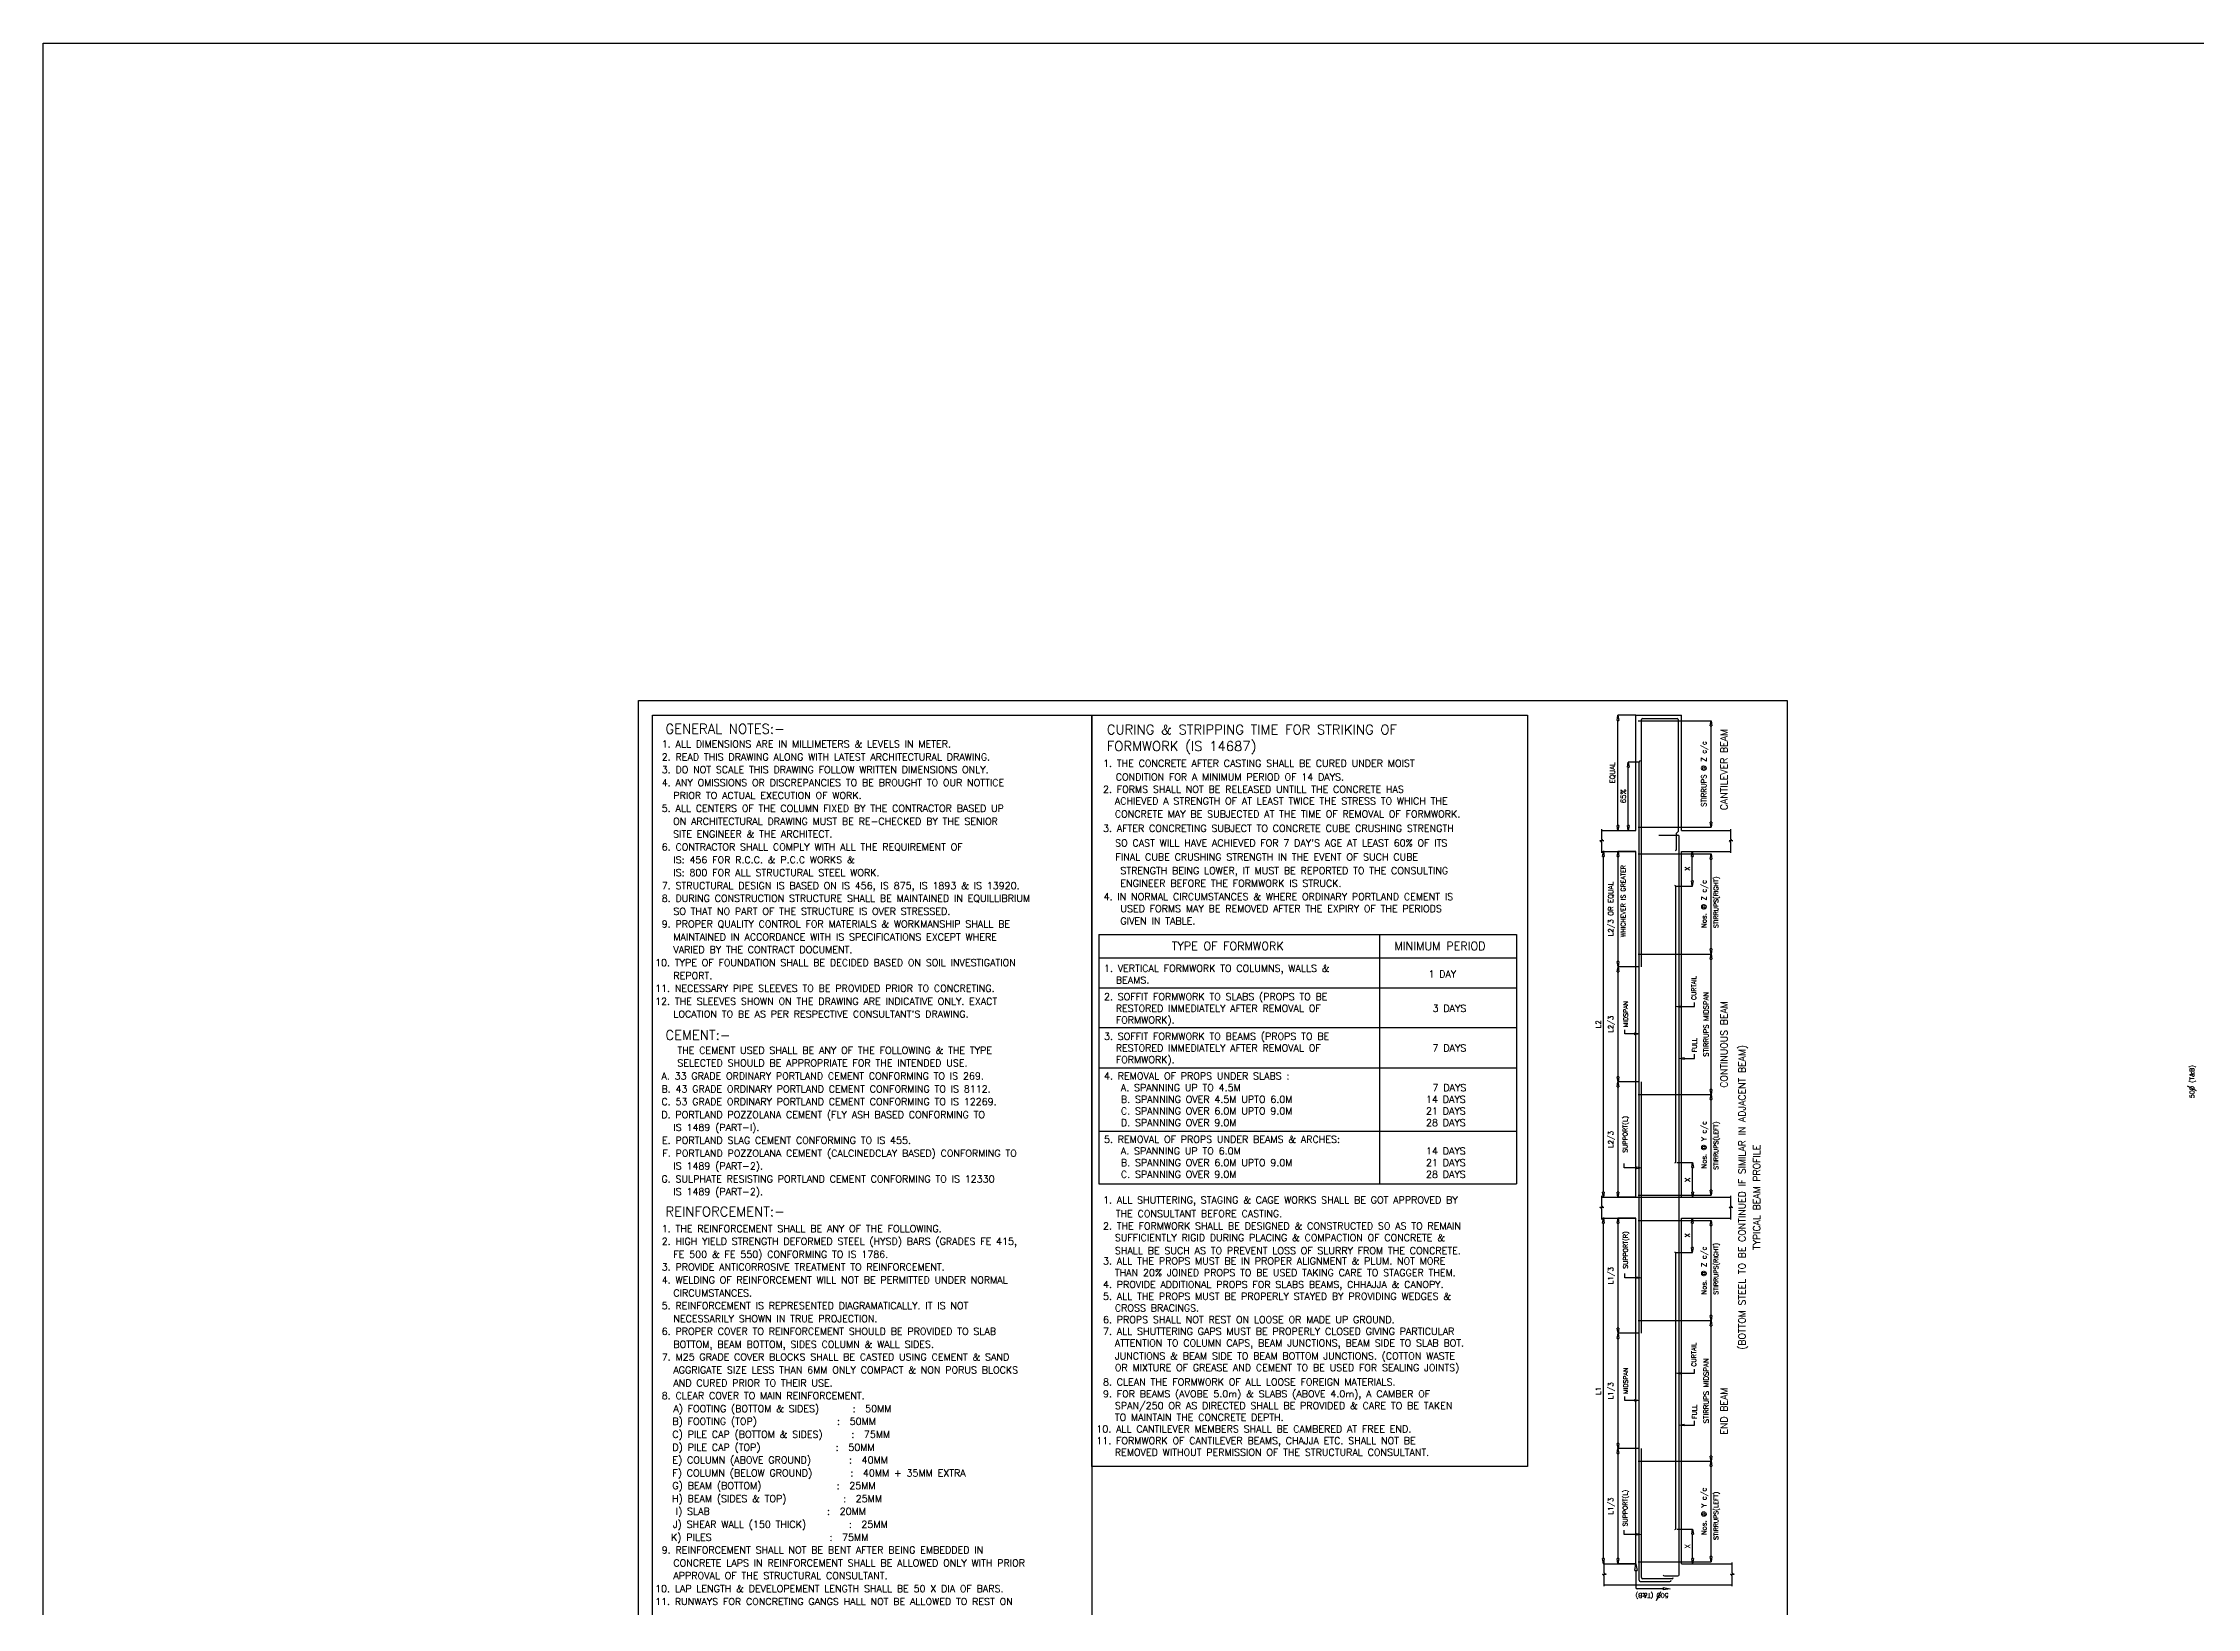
# Model space of a CAD drawing. Header units: millimetres. Extents: x 331487 to 517269, y 198509 to 399936.
# Drawn here: x 331487 to 373989, y 315978 to 346865 of the extents above; entities that cross this region are included whole.
import ezdxf
from ezdxf.enums import TextEntityAlignment as Align

# ---------------------------------------------------------------- set-up
doc = ezdxf.new("R2010")
doc.units = ezdxf.units.MM
doc.header["$MEASUREMENT"] = 0
for name, color, linetype in [('COLUMN', 6, 'Continuous'), ('STEEL', 6, 'Continuous'), ('TEXT', 7, 'Continuous')]:
    doc.layers.add(name, color=color, linetype=linetype)
doc.styles.add('RC', font='romanc.shx', dxfattribs={"height": 200})
doc.styles.add('ROMANS', font='romans.shx')
doc.styles.add('ROMANT', font='ROMANT.shx')

# ---------------------------------------------------------------- blocks, each defined once
blk = doc.blocks.new('_ClosedBlank')
at = {"color": 0, "linetype": 'ByBlock', "lineweight": -2}
for p, q in [((-1, 0.17), (0, 0)), ((-1, 0.17), (-1, -0.17)), ((0, 0), (-1, -0.17))]:
    blk.add_line(p, q, dxfattribs=at)

msp = doc.modelspace()

# ---------------------------------------------------------------- linework, layer by layer
at = {"color": 9}
for p, q in [((343238, 333888), (365902, 333888)), ((343238, 304676), (343238, 333888)), ((365902, 333888), (365902, 304676))]:
    msp.add_line(p, q, dxfattribs=at)
at = {"color": 8, "linetype": 'Continuous'}
for p, q in [((343510, 333596), (352183, 333596)), ((343510, 304990), (343510, 333596)), ((352183, 333596), (360777, 333596)), ((352183, 318770), (352183, 333596)), ((352183, 333596), (352183, 304990)), ((360777, 333596), (360777, 318770)), ((352320, 329269), (357862, 329269)), ((352320, 329269), (352320, 324350)), ((357862, 329269), (360561, 329269)), ((357862, 329269), (357862, 324350)), ((360561, 329269), (360561, 324350)), ((352320, 328807), (357862, 328807)), ((357862, 328807), (360561, 328807)), ((352320, 328216), (360561, 328216)), ((352320, 327433), (360561, 327433)), ((352320, 326637), (360561, 326637)), ((352320, 325391), (360561, 325391)), ((352320, 324350), (360561, 324350)), ((360777, 318770), (352183, 318770))]:
    msp.add_line(p, q, dxfattribs=at)
at = {"linetype": 'Continuous'}
for p, q in [((362918, 331323), (362918, 333597)), ((362918, 333597), (363818, 333597)), ((362960, 333487), (363753, 333487)), ((363818, 331323), (363818, 333597)), ((362243, 331323), (362918, 331323)), ((362960, 331386), (363753, 331386)), ((363818, 331323), (364792, 331323)), ((362243, 330909), (362918, 330909)), ((362918, 324087), (362918, 330909)), ((362960, 330860), (363753, 330860)), ((363818, 324087), (363818, 330909)), ((363818, 330909), (364792, 330909)), ((362960, 328884), (363753, 328884)), ((362960, 326112), (363754, 326112)), ((373796, 326280), (373973, 326190)), ((362243, 324087), (364792, 324087)), ((362960, 324126), (363754, 324126)), ((362243, 323673), (362918, 323673)), ((362918, 316851), (362918, 323673)), ((362960, 323624), (363753, 323624)), ((363818, 316851), (363818, 323673)), ((363818, 323673), (364792, 323673)), ((362960, 321648), (363753, 321648)), ((362960, 318876), (363754, 318876)), ((362293, 316851), (362918, 316851)), ((362960, 316890), (363754, 316890)), ((363818, 316851), (364821, 316851)), ((362293, 316437), (364821, 316437)), ((363322, 316126), (363412, 316303))]:
    msp.add_line(p, q, dxfattribs=at)
for p, q in [((362283, 331117), (362208, 331117)), ((362243, 331145), (362243, 331351)), ((364832, 331117), (364757, 331117)), ((364792, 331145), (364792, 331351)), ((362243, 330882), (362243, 331089)), ((364792, 330882), (364792, 331089)), ((362283, 323881), (362208, 323881)), ((362243, 323909), (362243, 324115)), ((364832, 323881), (364757, 323881)), ((364792, 323909), (364792, 324115)), ((362243, 323646), (362243, 323853)), ((364792, 323646), (364792, 323853)), ((362332, 316641), (362258, 316641)), ((362293, 316670), (362293, 316876)), ((364860, 316641), (364786, 316641)), ((364821, 316670), (364821, 316876)), ((362293, 316406), (362293, 316613)), ((364821, 316406), (364821, 316613))]:
    msp.add_line(p, q)
at = {"color": 0, "linetype": 'ByBlock', "lineweight": -2}
for p, q in [((362896, 316716), (362918, 316851)), ((362896, 316716), (362941, 316716)), ((362918, 316851), (362941, 316716)), ((363458, 316379), (363593, 316357)), ((363458, 316379), (363458, 316334)), ((363593, 316357), (363458, 316334))]:
    msp.add_line(p, q, dxfattribs=at)
for centre, radius, start, end in [((362204, 331075), 41.7, 18.9629, 83.6021), ((362285, 331161), 44.7, 200.7697, 267.0637), ((364753, 331075), 41.7, 18.9629, 83.6021), ((364834, 331161), 44.7, 200.7697, 267.0637), ((362204, 323839), 41.7, 18.9629, 83.6021), ((362285, 323925), 44.7, 200.7697, 267.0637), ((364753, 323839), 41.7, 18.9629, 83.6021), ((364834, 323925), 44.7, 200.7697, 267.0637), ((362253, 316599), 41.7, 18.9629, 83.6021), ((362335, 316686), 44.7, 200.7697, 267.0637), ((364781, 316599), 41.7, 18.9629, 83.6021), ((364863, 316686), 44.7, 200.7697, 267.0637)]:
    msp.add_arc(centre, radius, start, end)
at = {"layer": 'COLUMN'}
for p, q in [((331487, 346865), (517269, 346865)), ((331487, 198509), (331487, 346865))]:
    msp.add_line(p, q, dxfattribs=at)
at = {"layer": 'STEEL', "color": 4, "linetype": 'Continuous'}
for p, q in [((362917, 333597), (362564, 333597)), ((362565, 331423), (362565, 333497)), ((363754, 333487), (364403, 333487)), ((364402, 331486), (364402, 333387)), ((363754, 331386), (364403, 331386)), ((362292, 330909), (362275, 330909)), ((362276, 324187), (362276, 330809)), ((362917, 330909), (362565, 330909)), ((362566, 328735), (362566, 330809)), ((363757, 330860), (364404, 330860)), ((363819, 330909), (364032, 330909)), ((364031, 330327), (364031, 330809)), ((364403, 328984), (364403, 330760)), ((363701, 330227), (364032, 330227)), ((362979, 328635), (362565, 328635)), ((362980, 328635), (362565, 328635)), ((363756, 328884), (364404, 328884)), ((363757, 328884), (364404, 328884)), ((364403, 326212), (364403, 328784)), ((362566, 326461), (362566, 328535)), ((362979, 326361), (362564, 326361)), ((362978, 326361), (362565, 326361)), ((362565, 326261), (362565, 324187)), ((363755, 326112), (364404, 326112)), ((363756, 326112), (364404, 326112)), ((364403, 324226), (364403, 326012)), ((363727, 324769), (364037, 324769)), ((364036, 324187), (364036, 324669)), ((362292, 324087), (362275, 324087)), ((362917, 324087), (362564, 324087)), ((363755, 324126), (364404, 324126)), ((363846, 324087), (364037, 324087)), ((362292, 323673), (362275, 323673)), ((362276, 316951), (362276, 323573)), ((362917, 323673), (362565, 323673)), ((362566, 321499), (362566, 323573)), ((363757, 323624), (364404, 323624)), ((363819, 323673), (364032, 323673)), ((364031, 323091), (364031, 323573)), ((364403, 321748), (364403, 323524)), ((363701, 322991), (364032, 322991)), ((362979, 321399), (362565, 321399)), ((362980, 321399), (362565, 321399)), ((363756, 321648), (364404, 321648)), ((363757, 321648), (364404, 321648)), ((364403, 318976), (364403, 321548)), ((362566, 319225), (362566, 321299)), ((362979, 319125), (362564, 319125)), ((362978, 319125), (362565, 319125)), ((362565, 319025), (362565, 316951)), ((363755, 318876), (364404, 318876)), ((363756, 318876), (364404, 318876)), ((364403, 316990), (364403, 318776)), ((363727, 317533), (364037, 317533)), ((364036, 316951), (364036, 317433)), ((362292, 316851), (362275, 316851)), ((362917, 316851), (362564, 316851)), ((362918, 316716), (362918, 316379)), ((363755, 316890), (364404, 316890)), ((363846, 316851), (364037, 316851)), ((363458, 316357), (362941, 316357))]:
    msp.add_line(p, q, dxfattribs=at)
at = {"layer": 'STEEL', "linetype": 'Continuous'}
for p, q in [((363026, 328633), (363026, 333512)), ((363049, 333534), (363733, 333534)), ((363755, 333512), (363755, 331306)), ((362981, 328635), (362981, 332673)), ((363370, 331230), (363747, 331230)), ((363720, 331271), (363755, 331306)), ((363720, 330952), (363720, 331271)), ((363770, 323822), (363770, 331207)), ((363707, 324785), (363707, 330212)), ((362981, 316523), (362981, 328635)), ((363026, 321399), (363026, 326361)), ((363770, 316633), (363770, 323971)), ((363707, 317549), (363707, 322976)), ((363026, 316578), (363026, 319125)), ((363004, 316500), (363589, 316500)), ((363049, 316556), (363634, 316556)), ((363481, 316611), (363747, 316611))]:
    msp.add_line(p, q, dxfattribs=at)
at = {"layer": 'STEEL', "color": 4, "linetype": 'Continuous'}
for points in [[(363806, 327846), (364075, 327846), (364075, 327928)], [(362891, 327309), (362697, 327309), (362697, 327390)], [(363869, 326823), (364072, 326823), (364072, 326905)], [(362928, 324665), (362690, 324665), (362690, 324747)], [(362926, 322496), (362697, 322496), (362697, 322578)], [(363806, 320610), (364075, 320610), (364075, 320692)], [(362891, 320073), (362697, 320073), (362697, 320154)], [(363869, 319587), (364072, 319587), (364072, 319669)], [(362927, 317429), (362690, 317429), (362690, 317511)]]:
    msp.add_lwpolyline(points, dxfattribs=at)
at = {"layer": 'STEEL', "linetype": 'Continuous'}
for centre, start, end in [((363049, 333512), 90, 180), ((363733, 333512), 0, 90), ((363004, 332673), 90, 180), ((363747, 331207), 0, 90), ((363698, 330952), 270, 0), ((363684, 330212), 0, 90), ((363684, 324785), 270, 0), ((363684, 322976), 0, 90), ((363684, 317549), 270, 0), ((363004, 316523), 180, 270), ((363049, 316578), 180, 270), ((363481, 316633), 180, 270), ((363589, 316523), 270, 0), ((363634, 316578), 270, 0), ((363747, 316633), 270, 0)]:
    msp.add_arc(centre, 22.5, start, end, dxfattribs=at)
at = {"layer": 'STEEL', "color": 4, "linetype": 'Continuous'}
msp.add_arc((362941, 316379), 22.5, 180, 270, dxfattribs=at)
at = {"layer": 'TEXT', "color": 4, "linetype": 'Continuous'}
for p, q in [((362980, 332673), (362767, 332673)), ((362768, 331423), (362768, 332573)), ((362695, 331323), (362769, 331323))]:
    msp.add_line(p, q, dxfattribs=at)

# ---------------------------------------------------------------- block references
at = {"layer": 'STEEL', "color": 4, "linetype": 'Continuous', "xscale": 100, "yscale": 100, "zscale": 100}
for p, rotation in [((362565, 333597), 90), ((364402, 333487), 90), ((362565, 331323), 270), ((364402, 331386), 270), ((362276, 330909), 90), ((362566, 330909), 90), ((364031, 330909), 90), ((364403, 330860), 90), ((364031, 330227), 270), ((364403, 328884), 270), ((362566, 328635), 270), ((362566, 328635), 90), ((364403, 328884), 90), ((363706, 327846), 180), ((363769, 326823), 180), ((362566, 326361), 270), ((362565, 326361), 90), ((364403, 326112), 270), ((364403, 326112), 90), ((364036, 324769), 90), ((362276, 324087), 270), ((362565, 324087), 270), ((364036, 324087), 270), ((364403, 324126), 270), ((362276, 323673), 90), ((362566, 323673), 90), ((364031, 323673), 90), ((364403, 323624), 90), ((364031, 322991), 270), ((364403, 321648), 270), ((362566, 321399), 270), ((362566, 321399), 90), ((364403, 321648), 90), ((363706, 320610), 180), ((362566, 319125), 270), ((363769, 319587), 180), ((362565, 319125), 90), ((364403, 318876), 270), ((364403, 318876), 90), ((364036, 317533), 90), ((362276, 316851), 270), ((362565, 316851), 270), ((364036, 316851), 270), ((364403, 316890), 270)]:
    msp.add_blockref('_ClosedBlank', p, dxfattribs=dict(at, rotation=rotation))
for p in [(362991, 327309), (363028, 324665), (363026, 322496), (362991, 320073), (363027, 317429)]:
    msp.add_blockref('_ClosedBlank', p, dxfattribs=at)
at = {"layer": 'TEXT', "color": 4, "linetype": 'Continuous', "xscale": 100, "yscale": 100, "zscale": 100}
for p, rotation in [((362768, 332673), 90), ((362768, 331323), 270)]:
    msp.add_blockref('_ClosedBlank', p, dxfattribs=dict(at, rotation=rotation))

# ---------------------------------------------------------------- texts
at = {"color": 1, "linetype": 'Continuous', "style": 'ROMANS'}
for s, height, p in [('2. READ THIS DRAWING ALONG WITH LATEST ARCHITECTURAL DRAWING.', 137.56, (343696, 332706)), ('1. ALL DIMENSIONS ARE IN MILLIMETERS & LEVELS IN METER.', 137.56, (343696, 332960)), ('3. DO NOT SCALE THIS DRAWING FOLLOW WRITTEN DIMENSIONS ONLY.', 137.56, (343696, 332452)), ('1. THE CONCRETE AFTER CASTING SHALL BE CURED UNDER MOIST ', 137.56, (352404, 332578)), ('  CONDITION FOR A MINIMUM PERIOD OF 14 DAYS.', 137.56, (352466, 332312)), ('4. ANY OMISSIONS OR DISCREPANCIES TO BE BROUGHT TO OUR NOTTICE', 137.56, (343696, 332198)), ('   PRIOR TO ACTUAL EXECUTION OF WORK.', 137.56, (343617, 331945)), ('2. FORMS SHALL NOT BE RELEASED UNTILL THE CONCRETE HAS', 137.56, (352403, 332065)), ('   ACHIEVED A STRENGTH OF AT LEAST TWICE THE STRESS TO WHICH THE', 137.56, (352329, 331834)), ('5. ALL CENTERS OF THE COLUMN FIXED BY THE CONTRACTOR BASED UP', 137.56, (343696, 331691)), ('   ON ARCHITECTURAL DRAWING MUST BE RE-CHECKED BY THE SENIOR', 137.56, (343612, 331437)), ('   CONCRETE MAY BE SUBJECTED AT THE TIME OF REMOVAL OF FORMWORK.', 137.56, (352329, 331577)), ('   SITE ENGINEER & THE ARCHITECT.', 137.56, (343612, 331183)), ('3. AFTER CONCRETING SUBJECT TO CONCRETE CUBE CRUSHING STRENGTH', 137.56, (352403, 331299)), ("   SO CAST WILL HAVE ACHIEVED FOR 7 DAY'S AGE AT LEAST 60%%% OF ITS", 137.56, (352335, 331005)), ('6. CONTRACTOR SHALL COMPLY WITH ALL THE REQUIREMENT OF', 137.56, (343696, 330929)), ('   IS: 456 FOR R.C.C. & P.C.C WORKS &', 137.56, (343617, 330675)), ('   FINAL CUBE CRUSHING STRENGTH IN THE EVENT OF SUCH CUBE ', 137.56, (352341, 330731)), ('7. STRUCTURAL DESIGN IS BASED ON IS 456, IS 875, IS 1893 & IS 13920.', 137.56, (343696, 330168)), ('   IS: 800 FOR ALL STRUCTURAL STEEL WORK.', 137.56, (343617, 330422)), ('STRENGTH BEING LOWER, IT MUST BE REPORTED TO THE CONSULTING', 137.56, (352746, 330462)), ('ENGINEER BEFORE THE FORMWORK IS STRUCK.', 137.56, (352746, 330213)), ('8. DURING CONSTRUCTION STRUCTURE SHALL BE MAINTAINED IN EQUILLIBRIUM', 137.56, (343696, 329914)), ('4. IN NORMAL CIRCUMSTANCES & WHERE ORDINARY PORTLAND CEMENT IS', 137.56, (352415, 329950)), ('USED FORMS MAY BE REMOVED AFTER THE EXPIRY OF THE PERIODS ', 137.56, (352746, 329713)), ('9. PROPER QUALITY CONTROL FOR MATERIALS & WORKMANSHIP SHALL BE', 137.56, (343696, 329406)), ('   SO THAT NO PART OF THE STRUCTURE IS OVER STRESSED.', 137.56, (343617, 329660)), ('GIVEN IN TABLE.', 137.56, (352746, 329466)), ('   VARIED BY THE CONTRACT DOCUMENT.', 137.56, (343617, 328899)), ('   MAINTAINED IN ACCORDANCE WITH IS SPECIFICATIONS EXCEPT WHERE', 137.56, (343617, 329152)), ('10. TYPE OF FOUNDATION SHALL BE DECIDED BASED ON SOIL INVESTIGATION', 137.56, (343565, 328645)), ('1. VERTICAL FORMWORK TO COLUMNS, WALLS & ', 137.56, (352422, 328531)), ('1 DAY', 137.6, (358824, 328420)), ('11. NECESSARY PIPE SLEEVES TO BE PROVIDED PRIOR TO CONCRETING.', 137.56, (343565, 328137)), ('   REPORT.', 137.6, (343617, 328391)), ('2. SOFFIT FORMWORK TO SLABS (PROPS TO BE  ', 137.56, (352422, 327977)), ('   BEAMS. ', 137.6, (352348, 328300)), ('12. THE SLEEVES SHOWN ON THE DRAWING ARE INDICATIVE ONLY. EXACT', 137.56, (343565, 327883)), ("   LOCATION TO BE AS PER RESPECTIVE CONSULTANT'S DRAWING.", 137.56, (343617, 327629)), ('   RESTORED IMMEDIATELY AFTER REMOVAL OF ', 137.56, (352348, 327746)), ('3 DAYS', 137.6, (358906, 327746)), ('3. SOFFIT FORMWORK TO BEAMS (PROPS TO BE  ', 137.56, (352422, 327192)), ('   FORMWORK).', 137.56, (352348, 327515)), ('THE CEMENT USED SHALL BE ANY OF THE FOLLOWING & THE TYPE ', 137.56, (344004, 326915)), ('   RESTORED IMMEDIATELY AFTER REMOVAL OF ', 137.56, (352348, 326961)), ('   FORMWORK).', 137.56, (352348, 326731)), ('7 DAYS', 137.6, (358906, 326961)), ('A. 33 GRADE ORDINARY PORTLAND CEMENT CONFORMING TO IS 269.', 137.56, (343690, 326408)), ('SELECTED SHOULD BE APPROPRIATE FOR THE INTENDED USE. ', 137.56, (344004, 326662)), ('4. REMOVAL OF PROPS UNDER SLABS :  ', 137.56, (352422, 326408)), ('C. 53 GRADE ORDINARY PORTLAND CEMENT CONFORMING TO IS 12269.', 137.56, (343690, 325900)), ('B. 43 GRADE ORDINARY PORTLAND CEMENT CONFORMING TO IS 8112.', 137.56, (343690, 326154)), ('A. SPANNING UP TO 4.5M  ', 137.56, (352756, 326177)), ('B. SPANNING OVER 4.5M UPTO 6.0M  ', 137.56, (352756, 325946)), ('14 DAYS', 137.6, (358776, 325946)), ('7 DAYS', 137.6, (358906, 326177)), ('D. PORTLAND POZZOLANA CEMENT (FLY ASH BASED CONFORMING TO ', 137.56, (343689, 325646)), ('C. SPANNING OVER 6.0M UPTO 9.0M ', 137.56, (352756, 325715)), ('D. SPANNING OVER 9.0M  ', 137.56, (352756, 325485)), ('21 DAYS', 137.6, (358776, 325715)), ('28 DAYS', 137.6, (358776, 325485)), ('E. PORTLAND SLAG CEMENT CONFORMING TO IS 455. ', 137.56, (343702, 325139)), ('   IS 1489 (PART-I).', 137.56, (343617, 325392)), ('5. REMOVAL OF PROPS UNDER BEAMS & ARCHES:  ', 137.56, (352422, 325161)), ('F. PORTLAND POZZOLANA CEMENT (CALCINEDCLAY BASED) CONFORMING TO ', 137.56, (343709, 324885)), ('   IS 1489 (PART-2).', 137.56, (343617, 324631)), ('A. SPANNING UP TO 6.0M  ', 137.56, (352756, 324931)), ('B. SPANNING OVER 6.0M UPTO 9.0M', 137.56, (352756, 324700)), ('21 DAYS', 137.6, (358776, 324700)), ('14 DAYS', 137.6, (358776, 324931)), ('G. SULPHATE RESISTING PORTLAND CEMENT CONFORMING TO IS 12330 ', 137.56, (343690, 324377)), ('C. SPANNING OVER 9.0M  ', 137.56, (352756, 324469)), ('28 DAYS', 137.6, (358776, 324469)), ('   IS 1489 (PART-2).', 137.56, (343617, 324123)), ('1. ALL SHUTTERING, STAGING & CAGE WORKS SHALL BE GOT APPROVED BY ', 137.56, (352404, 323960)), ('1. THE REINFORCEMENT SHALL BE ANY OF THE FOLLOWING. ', 137.56, (343696, 323397)), ('2. THE FORMWORK SHALL BE DESIGNED & CONSTRUCTED SO AS TO REMAIN', 137.56, (352403, 323447)), ('  THE CONSULTANT BEFORE CASTING.', 137.56, (352466, 323693)), ('2. HIGH YIELD STRENGTH DEFORMED STEEL (HYSD) BARS (GRADES FE 415, ', 137.56, (343696, 323143)), ('   FE 500 & FE 550) CONFORMING TO IS 1786. ', 137.56, (343617, 322890)), ('   SUFFICIENTLY RIGID DURING PLACING & COMPACTION OF CONCRETE &', 137.56, (352329, 323216)), ('   SHALL BE SUCH AS TO PREVENT LOSS OF SLURRY FROM THE CONCRETE.', 137.56, (352329, 322959)), ('3. PROVIDE ANTICORROSIVE TREATMENT TO REINFORCEMENT.', 137.56, (343696, 322636)), ('3. ALL THE PROPS MUST BE IN PROPER ALIGNMENT & PLUM. NOT MORE', 137.56, (352403, 322754)), ('   THAN 20%%% JOINED PROPS TO BE USED TAKING CARE TO STAGGER THEM.', 137.56, (352329, 322524)), ('4. WELDING OF REINFORCEMENT WILL NOT BE PERMITTED UNDER NORMAL', 137.56, (343696, 322382)), ('   CIRCUMSTANCES.', 137.56, (343617, 322128)), ('4. PROVIDE ADDITIONAL PROPS FOR SLABS BEAMS, CHHAJJA & CANOPY.', 137.56, (352403, 322293)), ('5. ALL THE PROPS MUST BE PROPERLY STAYED BY PROVIDING WEDGES &', 137.56, (352403, 322062)), ('5. REINFORCEMENT IS REPRESENTED DIAGRAMATICALLY. IT IS NOT ', 137.56, (343696, 321874)), ('   NECESSARILY SHOWN IN TRUE PROJECTION.', 137.56, (343617, 321620)), ('   CROSS BRACINGS.', 137.56, (352329, 321831)), ('6. PROPER COVER TO REINFORCEMENT SHOULD BE PROVIDED TO SLAB ', 137.56, (343696, 321367)), ('7. ALL SHUTTERING GAPS MUST BE PROPERLY CLOSED GIVING PARTICULAR', 137.56, (352403, 321370)), ('6. PROPS SHALL NOT REST ON LOOSE OR MADE UP GROUND.', 137.56, (352403, 321601)), ('7. M25 GRADE COVER BLOCKS SHALL BE CASTED USING CEMENT & SAND ', 137.56, (343696, 320859)), ('   BOTTOM, BEAM BOTTOM, SIDES COLUMN & WALL SIDES.', 137.56, (343617, 321113)), ('   ATTENTION TO COLUMN CAPS, BEAM JUNCTIONS, BEAM SIDE TO SLAB BOT.', 137.56, (352329, 321139)), ('   JUNCTIONS & BEAM SIDE TO BEAM BOTTOM JUNCTIONS. (COTTON WASTE', 137.56, (352329, 320880)), ('   AGGRIGATE SIZE LESS THAN 6MM ONLY COMPACT & NON PORUS BLOCKS', 137.56, (343617, 320605)), ('   AND CURED PRIOR TO THEIR USE.', 137.56, (343617, 320351)), ('8. CLEAN THE FORMWORK OF ALL LOOSE FOREIGN MATERIALS.', 137.56, (352403, 320366)), ('   OR MIXTURE OF GREASE AND CEMENT TO BE USED FOR SEALING JOINTS) ', 137.56, (352329, 320649)), ('8. CLEAR COVER TO MAIN REINFORCEMENT.', 137.56, (343696, 320097)), ('9. FOR BEAMS (AVOBE 5.0m) & SLABS (ABOVE 4.0m), A CAMBER OF ', 137.56, (352403, 320135)), ('   SPAN/250 OR AS DIRECTED SHALL BE PROVIDED & CARE TO BE TAKEN', 137.56, (352329, 319904)), ('   B) FOOTING (TOP)              :  50MM', 137.56, (343598, 319590)), ('   A) FOOTING (BOTTOM & SIDES)    :  50MM', 137.56, (343617, 319844)), ('   TO MAINTAIN THE CONCRETE DEPTH. ', 137.56, (352329, 319673)), ('   C) PILE CAP (BOTTOM & SIDES)   :  75MM', 137.56, (343598, 319336)), ('   D) PILE CAP (TOP)             :  50MM', 137.56, (343598, 319082)), ('10. ALL CANTILEVER MEMBERS SHALL BE CAMBERED AT FREE END.', 137.56, (352271, 319443)), ('11. FORMWORK OF CANTILEVER BEAMS, CHAJJA ETC. SHALL NOT BE ', 137.56, (352271, 319212)), ('   E) COLUMN (ABOVE GROUND)     :  40MM', 137.56, (343598, 318828)), ('   REMOVED WITHOUT PERMISSION OF THE STRUCTURAL CONSULTANT. ', 137.56, (352329, 318981)), ('   G) BEAM (BOTTOM)             :  25MM', 137.56, (343598, 318321)), ('   F) COLUMN (BELOW GROUND)     :  40MM + 35MM EXTRA', 137.56, (343598, 318574)), ('   H) BEAM (SIDES & TOP)         :  25MM', 137.56, (343591, 318067)), ('   I) SLAB                      :  20MM', 137.56, (343664, 317813)), ('   J) SHEAR WALL (150 THICK)      :  25MM', 137.56, (343607, 317559)), ('9. REINFORCEMENT SHALL NOT BE BENT AFTER BEING EMBEDDED IN ', 137.56, (343696, 317051)), ('   K) PILES                      :  75MM', 137.56, (343571, 317305)), ('   APPROVAL OF THE STRUCTURAL CONSULTANT. ', 137.56, (343617, 316544)), ('   CONCRETE LAPS IN REINFORCEMENT SHALL BE ALLOWED ONLY WITH PRIOR ', 137.56, (343617, 316798)), ('10. LAP LENGTH & DEVELOPEMENT LENGTH SHALL BE 50 X DIA OF BARS.', 137.56, (343565, 316290)), ('11. RUNWAYS FOR CONCRETING GANGS HALL NOT BE ALLOWED TO REST ON ', 137.56, (343565, 316036))]:
    msp.add_text(s, height=height, dxfattribs=at).set_placement(p)
at = {"style": 'ROMANS'}
for s, rotation, p in [('WHICHEVER IS GREATER', 90, (362667, 329927)), ('STIRRUPS(RIGHT)', 90, (364505, 329906)), ('CURTAIL', 90, (364063, 328214)), ('MIDSPAN', 90, (362716, 327696)), ('FULL', 90, (364073, 327087)), ('50O (T&B)', 90, (373899, 326365)), ('SUPPORT(L)', 90, (362713, 325325)), ('STIRRUPS(LEFT)', 90, (364505, 325102)), ('SUPPORT(R)', 90, (362720, 323042)), ('STIRRUPS(RIGHT)', 90, (364505, 322671)), ('CURTAIL', 90, (364063, 320978)), ('MIDSPAN', 90, (362716, 320460)), ('FULL', 90, (364073, 319851)), ('SUPPORT(L)', 90, (362713, 317949)), ('STIRRUPS(LEFT)', 90, (364505, 317796)), ('50O (T&B)', 180, (363237, 316228))]:
    msp.add_text(s, height=90, rotation=rotation, dxfattribs=at).set_placement(p, align=Align.MIDDLE)
at = {"color": 3, "linetype": 'Continuous', "style": 'RC'}
for s, p in [('TYPE OF FORMWORK ', (353761, 328962)), ('MINIMUM PERIOD', (358152, 328962))]:
    msp.add_text(s, height=161.53, dxfattribs=at).set_placement(p)
at = {"layer": 'STEEL', "color": 3, "style": 'ROMANT'}
for s, height, p in [('GENERAL NOTES:-', 190.87, (343768, 333234)), ('CURING & STRIPPING TIME FOR STRIKING OF ', 190.87, (352477, 333220)), ('FORMWORK (IS 14687)', 190.87, (352477, 332892)), ('CEMENT:-', 190.9, (343768, 327190)), ('REINFORCEMENT:-', 190.87, (343768, 323707))]:
    msp.add_text(s, height=height, dxfattribs=at).set_placement(p)
at = {"layer": 'STEEL', "color": 1, "linetype": 'Continuous', "char_height": 100, "attachment_point": 5, "rotation": 90, "style": 'ROMANS'}
for s, insert in [('\\A1;STIRRUPS @ Z c/c', (364276, 332437)), ('\\A1;EQUAL', (362460, 332460)), ('\\A1;L2/3 OR EQUAL', (362439, 329772)), ('\\A1;X', (363931, 330568)), ('\\A1;Nos. @ Z c/c', (364277, 329872)), ('\\A1;STIRRUPS MIDSPAN', (364303, 327498)), ('\\A1;L2', (362176, 327498)), ('\\A1;L2/3', (362439, 327498)), ('\\A1;Nos. @ Y c/c', (364277, 325119)), ('\\A1;L2/3', (362439, 325224)), ('\\A1;X', (363936, 324428)), ('\\A1;X', (363931, 323332)), ('\\A1;Nos. @ Z c/c', (364277, 322636)), ('\\A1;L1/3', (362439, 322536)), ('\\A1;STIRRUPS MIDSPAN', (364303, 320262)), ('\\A1;L1', (362176, 320262)), ('\\A1;L1/3', (362439, 320262)), ('\\A1;Nos. @ Y c/c', (364277, 317883)), ('\\A1;L1/3', (362439, 317988)), ('\\A1;X', (363936, 317192))]:
    msp.add_mtext(s, dxfattribs=dict(at, insert=insert))
at = {"layer": 'TEXT', "color": 3, "style": 'ROMANT'}
for s, p in [('CANTILEVER BEAM', (364658, 332525)), ('CONTINUOUS BEAM', (364658, 327099)), ('(BOTTOM STEEL TO BE CONTINUED IF SIMILAR IN ADJACENT BEAM)', (365021, 324082)), ('TYPICAL BEAM PROFILE', (365303, 324082)), ('END BEAM', (364658, 319863))]:
    msp.add_text(s, height=135, rotation=90, dxfattribs=at).set_placement(p, align=Align.MIDDLE)
at = {"layer": 'TEXT', "color": 1, "linetype": 'Continuous', "insert": (362668, 331998), "char_height": 100, "attachment_point": 5, "rotation": 90, "style": 'ROMANS'}
msp.add_mtext('\\A1;65%', dxfattribs=at)

doc.saveas('drawing.dxf')
